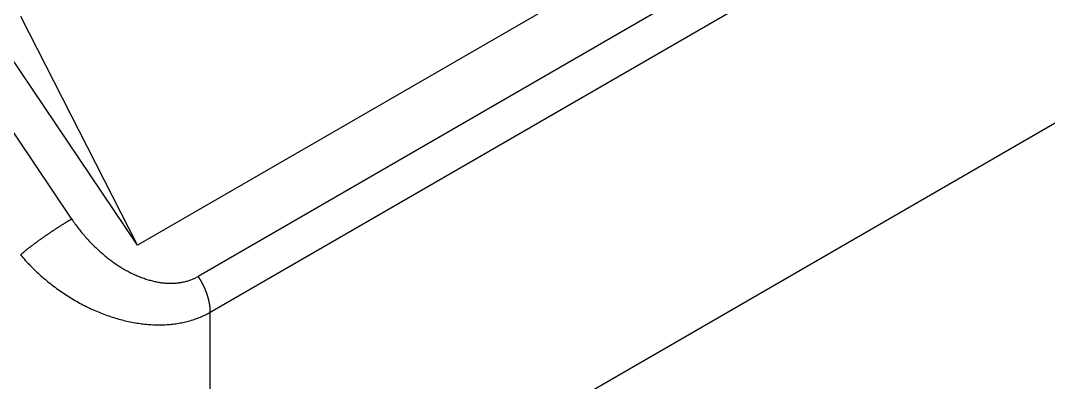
# Model space of a CAD drawing. Extents: x 3.27 to 9.48, y 3.29 to 7.63.
# Drawn here: x 8.7232 to 9.1756, y 6.5974 to 6.7565 of the extents above; entities that cross this region are included whole.
import ezdxf

# ---------------------------------------------------------------- set-up
doc = ezdxf.new("R2010")
doc.units = 0
doc.layers.add('VISIBLE_EDGES_ANSI_', color=7, linetype='CONTINUOUS')
doc.layers.add('VISIBLE_TANGENT_EDGES_ANSI', color=7, linetype='CONTINUOUS')

msp = doc.modelspace()

# ---------------------------------------------------------------- linework, layer by layer
at = {"layer": 'VISIBLE_EDGES_ANSI_'}
for p, q in [((9.21541, 6.91221), (8.77475, 6.65779)), ((8.80676, 6.49696), (9.28002, 6.77019)), ((8.77475, 6.65779), (8.72332, 6.75826)), ((8.77475, 6.65779), (8.71072, 6.75267))]:
    msp.add_line(p, q, dxfattribs=at)
at = {"layer": 'VISIBLE_TANGENT_EDGES_ANSI'}
for p, q in [((9.26999, 6.91458), (8.80143, 6.64405)), ((8.80676, 6.62832), (9.28002, 6.90156)), ((8.74575, 6.66923), (8.69541, 6.74383)), ((8.80676, 6.49696), (8.80676, 6.62832))]:
    msp.add_line(p, q, dxfattribs=at)
for points in [[(8.74575, 6.66923, 0), (8.74558, 6.66914, 0), (8.74541, 6.66903, 0), (8.74523, 6.66893, 0), (8.74506, 6.66883, 0), (8.74488, 6.66873, 0), (8.7447, 6.66862, 0), (8.74452, 6.66852, 0), (8.74434, 6.66841, 0), (8.74416, 6.6683, 0), (8.74398, 6.66819, 0), (8.7438, 6.66808, 0), (8.74361, 6.66797, 0), (8.74343, 6.66786, 0), (8.74324, 6.66775, 0), (8.74306, 6.66763, 0), (8.74287, 6.66752, 0), (8.74268, 6.6674, 0), (8.74249, 6.66729, 0), (8.7423, 6.66717, 0), (8.74211, 6.66705, 0), (8.74192, 6.66693, 0), (8.74173, 6.66681, 0), (8.74153, 6.66669, 0), (8.74134, 6.66657, 0), (8.74115, 6.66645, 0), (8.74095, 6.66633, 0), (8.74075, 6.6662, 0), (8.74056, 6.66608, 0), (8.74036, 6.66595, 0), (8.74017, 6.66583, 0), (8.73997, 6.6657, 0), (8.73977, 6.66557, 0), (8.73957, 6.66545, 0), (8.73937, 6.66532, 0), (8.73917, 6.66519, 0), (8.73897, 6.66506, 0), (8.73877, 6.66493, 0), (8.73858, 6.6648, 0), (8.73838, 6.66467, 0), (8.73817, 6.66454, 0), (8.73797, 6.66441, 0), (8.73777, 6.66427, 0), (8.73757, 6.66414, 0), (8.73737, 6.66401, 0), (8.73717, 6.66387, 0), (8.73697, 6.66374, 0), (8.73677, 6.66361, 0), (8.73657, 6.66347, 0), (8.73637, 6.66334, 0), (8.73617, 6.6632, 0), (8.73597, 6.66307, 0), (8.73577, 6.66293, 0), (8.73557, 6.6628, 0), (8.73537, 6.66266, 0), (8.73517, 6.66253, 0), (8.73497, 6.66239, 0), (8.73477, 6.66225, 0), (8.73457, 6.66212, 0), (8.73438, 6.66198, 0), (8.73418, 6.66184, 0), (8.73398, 6.66171, 0), (8.73378, 6.66157, 0), (8.73359, 6.66143, 0), (8.73339, 6.6613, 0), (8.7332, 6.66116, 0), (8.733, 6.66102, 0), (8.73281, 6.66089, 0), (8.73262, 6.66075, 0), (8.73242, 6.66062, 0), (8.73223, 6.66048, 0), (8.73204, 6.66034, 0), (8.73185, 6.66021, 0), (8.73166, 6.66007, 0), (8.73147, 6.65994, 0), (8.73129, 6.6598, 0), (8.7311, 6.65967, 0), (8.73091, 6.65953, 0), (8.73073, 6.6594, 0), (8.73054, 6.65927, 0), (8.73036, 6.65913, 0), (8.73018, 6.659, 0), (8.73, 6.65887, 0), (8.72982, 6.65873, 0), (8.72964, 6.6586, 0), (8.72946, 6.65847, 0), (8.72929, 6.65834, 0), (8.72911, 6.65821, 0), (8.72894, 6.65808, 0), (8.72876, 6.65795, 0), (8.72859, 6.65782, 0), (8.72842, 6.65769, 0), (8.72825, 6.65756, 0), (8.72809, 6.65744, 0), (8.72792, 6.65731, 0), (8.72775, 6.65718, 0), (8.72759, 6.65706, 0), (8.72743, 6.65693, 0), (8.72727, 6.65681, 0), (8.72711, 6.65669, 0), (8.72695, 6.65656, 0), (8.7268, 6.65644, 0), (8.72664, 6.65632, 0), (8.72649, 6.6562, 0), (8.72634, 6.65608, 0), (8.72619, 6.65596, 0), (8.72604, 6.65584, 0), (8.72589, 6.65573, 0), (8.72575, 6.65561, 0), (8.72561, 6.6555, 0), (8.72547, 6.65538, 0), (8.72533, 6.65527, 0), (8.72519, 6.65516, 0), (8.72505, 6.65505, 0), (8.72492, 6.65494, 0), (8.72479, 6.65483, 0), (8.72466, 6.65472, 0), (8.72453, 6.65461, 0), (8.7244, 6.6545, 0), (8.72428, 6.6544, 0), (8.72416, 6.65429, 0), (8.72403, 6.65419, 0), (8.72392, 6.65409, 0), (8.7238, 6.65399, 0), (8.72368, 6.65389, 0), (8.72357, 6.65379, 0), (8.72346, 6.65369, 0), (8.72335, 6.6536, 0), (8.72325, 6.6535, 0)], [(8.74575, 6.66923, 0), (8.74609, 6.66873, 0), (8.74644, 6.66823, 0), (8.74679, 6.66773, 0), (8.74715, 6.66723, 0), (8.74751, 6.66674, 0), (8.74787, 6.66624, 0), (8.74824, 6.66575, 0), (8.74861, 6.66527, 0), (8.74899, 6.66479, 0), (8.74937, 6.66431, 0), (8.74975, 6.66383, 0), (8.75014, 6.66336, 0), (8.75053, 6.66289, 0), (8.75092, 6.66242, 0), (8.75132, 6.66196, 0), (8.75172, 6.6615, 0), (8.75212, 6.66104, 0), (8.75253, 6.66059, 0), (8.75294, 6.66014, 0), (8.75335, 6.65969, 0), (8.75376, 6.65925, 0), (8.75418, 6.65881, 0), (8.75461, 6.65838, 0), (8.75503, 6.65795, 0), (8.75546, 6.65753, 0), (8.75589, 6.65711, 0), (8.75632, 6.65669, 0), (8.75676, 6.65628, 0), (8.75719, 6.65587, 0), (8.75763, 6.65546, 0), (8.75808, 6.65507, 0), (8.75852, 6.65467, 0), (8.75897, 6.65428, 0), (8.75942, 6.6539, 0), (8.75987, 6.65352, 0), (8.76033, 6.65314, 0), (8.76078, 6.65277, 0), (8.76124, 6.6524, 0), (8.7617, 6.65204, 0), (8.76216, 6.65169, 0), (8.76262, 6.65133, 0), (8.76309, 6.65099, 0), (8.76355, 6.65065, 0), (8.76402, 6.65031, 0), (8.76449, 6.64998, 0), (8.76496, 6.64966, 0), (8.76543, 6.64934, 0), (8.76591, 6.64902, 0), (8.76638, 6.64872, 0), (8.76686, 6.64841, 0), (8.76733, 6.64811, 0), (8.76781, 6.64782, 0), (8.76829, 6.64754, 0), (8.76877, 6.64726, 0), (8.76925, 6.64698, 0), (8.76973, 6.64671, 0), (8.77021, 6.64645, 0), (8.77069, 6.64619, 0), (8.77117, 6.64594, 0), (8.77166, 6.64569, 0), (8.77214, 6.64545, 0), (8.77262, 6.64522, 0), (8.77311, 6.64499, 0), (8.77359, 6.64477, 0), (8.77407, 6.64456, 0), (8.77455, 6.64435, 0), (8.77504, 6.64414, 0), (8.77552, 6.64395, 0), (8.776, 6.64376, 0), (8.77649, 6.64357, 0), (8.77697, 6.64339, 0), (8.77745, 6.64322, 0), (8.77793, 6.64306, 0), (8.77841, 6.6429, 0), (8.77889, 6.64274, 0), (8.77937, 6.6426, 0), (8.77984, 6.64246, 0), (8.78032, 6.64232, 0), (8.7808, 6.6422, 0), (8.78127, 6.64208, 0), (8.78174, 6.64196, 0), (8.78221, 6.64186, 0), (8.78269, 6.64175, 0), (8.78315, 6.64166, 0), (8.78362, 6.64157, 0), (8.78409, 6.64149, 0), (8.78455, 6.64142, 0), (8.78502, 6.64135, 0), (8.78548, 6.64129, 0), (8.78594, 6.64123, 0), (8.7864, 6.64118, 0), (8.78685, 6.64114, 0), (8.78731, 6.64111, 0), (8.78776, 6.64108, 0), (8.78821, 6.64106, 0), (8.78866, 6.64104, 0), (8.7891, 6.64104, 0), (8.78954, 6.64103, 0), (8.78998, 6.64104, 0), (8.79042, 6.64105, 0), (8.79086, 6.64107, 0), (8.79129, 6.64109, 0), (8.79172, 6.64113, 0), (8.79215, 6.64116, 0), (8.79257, 6.64121, 0), (8.79299, 6.64126, 0), (8.79341, 6.64132, 0), (8.79383, 6.64138, 0), (8.79424, 6.64146, 0), (8.79465, 6.64153, 0), (8.79506, 6.64162, 0), (8.79546, 6.64171, 0), (8.79586, 6.64181, 0), (8.79626, 6.64191, 0), (8.79665, 6.64202, 0), (8.79704, 6.64214, 0), (8.79743, 6.64227, 0), (8.79781, 6.6424, 0), (8.79819, 6.64253, 0), (8.79856, 6.64268, 0), (8.79894, 6.64283, 0), (8.7993, 6.64298, 0), (8.79967, 6.64315, 0), (8.80003, 6.64331, 0), (8.80038, 6.64349, 0), (8.80074, 6.64367, 0), (8.80108, 6.64386, 0), (8.80143, 6.64405, 0)], [(8.72325, 6.6535, 0), (8.72376, 6.6529, 0), (8.72428, 6.6523, 0), (8.72481, 6.6517, 0), (8.72535, 6.65111, 0), (8.72589, 6.65052, 0), (8.72643, 6.64994, 0), (8.72698, 6.64936, 0), (8.72754, 6.64879, 0), (8.7281, 6.64822, 0), (8.72867, 6.64765, 0), (8.72925, 6.64709, 0), (8.72983, 6.64653, 0), (8.73041, 6.64598, 0), (8.731, 6.64543, 0), (8.7316, 6.64489, 0), (8.7322, 6.64435, 0), (8.7328, 6.64382, 0), (8.73341, 6.64329, 0), (8.73403, 6.64276, 0), (8.73464, 6.64225, 0), (8.73527, 6.64173, 0), (8.7359, 6.64123, 0), (8.73653, 6.64073, 0), (8.73717, 6.64023, 0), (8.73781, 6.63974, 0), (8.73845, 6.63926, 0), (8.7391, 6.63878, 0), (8.73976, 6.63831, 0), (8.74041, 6.63784, 0), (8.74107, 6.63738, 0), (8.74174, 6.63692, 0), (8.74241, 6.63647, 0), (8.74308, 6.63603, 0), (8.74375, 6.6356, 0), (8.74443, 6.63517, 0), (8.74511, 6.63474, 0), (8.74579, 6.63432, 0), (8.74648, 6.63391, 0), (8.74717, 6.63351, 0), (8.74786, 6.63311, 0), (8.74856, 6.63272, 0), (8.74925, 6.63234, 0), (8.74995, 6.63196, 0), (8.75066, 6.63159, 0), (8.75136, 6.63123, 0), (8.75207, 6.63087, 0), (8.75277, 6.63052, 0), (8.75348, 6.63018, 0), (8.7542, 6.62985, 0), (8.75491, 6.62952, 0), (8.75562, 6.6292, 0), (8.75634, 6.62888, 0), (8.75706, 6.62858, 0), (8.75778, 6.62828, 0), (8.7585, 6.62799, 0), (8.75922, 6.6277, 0), (8.75994, 6.62743, 0), (8.76066, 6.62716, 0), (8.76138, 6.6269, 0), (8.76211, 6.62665, 0), (8.76283, 6.6264, 0), (8.76356, 6.62616, 0), (8.76428, 6.62593, 0), (8.76501, 6.62571, 0), (8.76573, 6.62549, 0), (8.76645, 6.62529, 0), (8.76718, 6.62509, 0), (8.7679, 6.6249, 0), (8.76863, 6.62472, 0), (8.76935, 6.62454, 0), (8.77007, 6.62437, 0), (8.77079, 6.62421, 0), (8.77151, 6.62406, 0), (8.77223, 6.62392, 0), (8.77295, 6.62379, 0), (8.77367, 6.62366, 0), (8.77439, 6.62354, 0), (8.7751, 6.62343, 0), (8.77581, 6.62333, 0), (8.77653, 6.62323, 0), (8.77724, 6.62315, 0), (8.77794, 6.62307, 0), (8.77865, 6.623, 0), (8.77935, 6.62294, 0), (8.78006, 6.62289, 0), (8.78076, 6.62284, 0), (8.78145, 6.6228, 0), (8.78215, 6.62278, 0), (8.78284, 6.62276, 0), (8.78353, 6.62274, 0), (8.78422, 6.62274, 0), (8.7849, 6.62274, 0), (8.78558, 6.62276, 0), (8.78626, 6.62278, 0), (8.78693, 6.62281, 0), (8.7876, 6.62285, 0), (8.78827, 6.62289, 0), (8.78894, 6.62295, 0), (8.7896, 6.62301, 0), (8.79025, 6.62308, 0), (8.79091, 6.62316, 0), (8.79156, 6.62325, 0), (8.7922, 6.62334, 0), (8.79284, 6.62344, 0), (8.79348, 6.62356, 0), (8.79411, 6.62368, 0), (8.79474, 6.6238, 0), (8.79537, 6.62394, 0), (8.79598, 6.62408, 0), (8.7966, 6.62424, 0), (8.79721, 6.6244, 0), (8.79781, 6.62456, 0), (8.79841, 6.62474, 0), (8.79901, 6.62492, 0), (8.7996, 6.62512, 0), (8.80018, 6.62532, 0), (8.80076, 6.62552, 0), (8.80134, 6.62574, 0), (8.80191, 6.62596, 0), (8.80247, 6.62619, 0), (8.80303, 6.62643, 0), (8.80358, 6.62668, 0), (8.80412, 6.62693, 0), (8.80466, 6.6272, 0), (8.8052, 6.62747, 0), (8.80573, 6.62774, 0), (8.80625, 6.62803, 0), (8.80676, 6.62832, 0)], [(8.80676, 6.62832, 0), (8.80676, 6.62843, 0), (8.80676, 6.62855, 0), (8.80676, 6.62866, 0), (8.80676, 6.62878, 0), (8.80675, 6.62889, 0), (8.80675, 6.62901, 0), (8.80675, 6.62913, 0), (8.80674, 6.62924, 0), (8.80674, 6.62936, 0), (8.80673, 6.62948, 0), (8.80672, 6.6296, 0), (8.80671, 6.62971, 0), (8.8067, 6.62983, 0), (8.8067, 6.62995, 0), (8.80669, 6.63007, 0), (8.80667, 6.63019, 0), (8.80666, 6.63031, 0), (8.80665, 6.63043, 0), (8.80664, 6.63055, 0), (8.80662, 6.63067, 0), (8.80661, 6.63079, 0), (8.80659, 6.63091, 0), (8.80658, 6.63103, 0), (8.80656, 6.63115, 0), (8.80655, 6.63128, 0), (8.80653, 6.6314, 0), (8.80651, 6.63152, 0), (8.80649, 6.63164, 0), (8.80647, 6.63177, 0), (8.80645, 6.63189, 0), (8.80643, 6.63201, 0), (8.80641, 6.63214, 0), (8.80639, 6.63226, 0), (8.80636, 6.63238, 0), (8.80634, 6.63251, 0), (8.80631, 6.63263, 0), (8.80629, 6.63276, 0), (8.80626, 6.63288, 0), (8.80624, 6.63301, 0), (8.80621, 6.63313, 0), (8.80618, 6.63326, 0), (8.80615, 6.63338, 0), (8.80612, 6.63351, 0), (8.80609, 6.63363, 0), (8.80606, 6.63376, 0), (8.80603, 6.63389, 0), (8.806, 6.63401, 0), (8.80597, 6.63414, 0), (8.80593, 6.63426, 0), (8.8059, 6.63439, 0), (8.80587, 6.63452, 0), (8.80583, 6.63464, 0), (8.80579, 6.63477, 0), (8.80576, 6.6349, 0), (8.80572, 6.63502, 0), (8.80568, 6.63515, 0), (8.80565, 6.63528, 0), (8.80561, 6.63541, 0), (8.80557, 6.63553, 0), (8.80553, 6.63566, 0), (8.80549, 6.63579, 0), (8.80544, 6.63591, 0), (8.8054, 6.63604, 0), (8.80536, 6.63617, 0), (8.80532, 6.6363, 0), (8.80527, 6.63642, 0), (8.80523, 6.63655, 0), (8.80518, 6.63668, 0), (8.80514, 6.6368, 0), (8.80509, 6.63693, 0), (8.80504, 6.63706, 0), (8.80499, 6.63719, 0), (8.80495, 6.63731, 0), (8.8049, 6.63744, 0), (8.80485, 6.63757, 0), (8.8048, 6.63769, 0), (8.80475, 6.63782, 0), (8.80469, 6.63795, 0), (8.80464, 6.63807, 0), (8.80459, 6.6382, 0), (8.80454, 6.63833, 0), (8.80448, 6.63845, 0), (8.80443, 6.63858, 0), (8.80437, 6.63871, 0), (8.80432, 6.63883, 0), (8.80426, 6.63896, 0), (8.80421, 6.63908, 0), (8.80415, 6.63921, 0), (8.80409, 6.63934, 0), (8.80403, 6.63946, 0), (8.80397, 6.63959, 0), (8.80391, 6.63971, 0), (8.80385, 6.63984, 0), (8.80379, 6.63996, 0), (8.80373, 6.64009, 0), (8.80367, 6.64021, 0), (8.80361, 6.64033, 0), (8.80354, 6.64046, 0), (8.80348, 6.64058, 0), (8.80342, 6.6407, 0), (8.80335, 6.64083, 0), (8.80329, 6.64095, 0), (8.80322, 6.64107, 0), (8.80316, 6.6412, 0), (8.80309, 6.64132, 0), (8.80302, 6.64144, 0), (8.80296, 6.64156, 0), (8.80289, 6.64169, 0), (8.80282, 6.64181, 0), (8.80275, 6.64193, 0), (8.80268, 6.64205, 0), (8.80261, 6.64217, 0), (8.80254, 6.64229, 0), (8.80247, 6.64241, 0), (8.8024, 6.64253, 0), (8.80233, 6.64265, 0), (8.80225, 6.64277, 0), (8.80218, 6.64289, 0), (8.80211, 6.643, 0), (8.80203, 6.64312, 0), (8.80196, 6.64324, 0), (8.80189, 6.64336, 0), (8.80181, 6.64347, 0), (8.80173, 6.64359, 0), (8.80166, 6.64371, 0), (8.80158, 6.64382, 0), (8.8015, 6.64394, 0), (8.80143, 6.64405, 0)]]:
    msp.add_polyline3d(points, dxfattribs=at)

doc.saveas('drawing.dxf')
